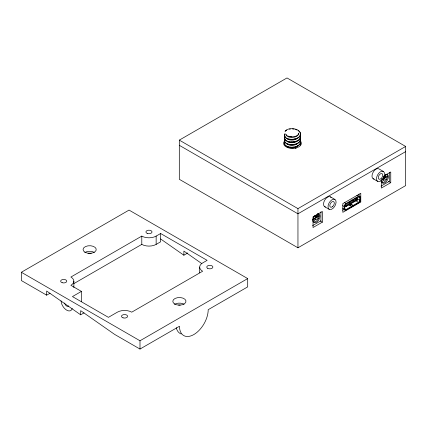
<?xml version="1.0" encoding="UTF-8"?>
<svg xmlns="http://www.w3.org/2000/svg" width="427" height="427" viewBox="0 0 427 427"><rect width="100%" height="100%" fill="white"/><g stroke="black" fill="none" stroke-linecap="round" stroke-linejoin="round"><path stroke-width="0.64" d="M352.899 205.563L352.899 206.182L346.046 210.137A2.541 1.468 -60 0 1 344.247 209.102L344.253 206.593A2.541 1.468 -60 0 1 346.046 203.487L358.504 196.297A2.541 1.468 -60 0 1 360.297 197.333L360.297 199.841A2.541 1.468 -60 0 1 358.499 202.948L352.99 206.129L352.99 205.51L358.504 202.329A1.777 1.025 -60 0 0 359.758 200.151L359.758 197.642A1.777 1.025 -60 0 0 358.504 196.916L346.046 204.106A1.777 1.025 -60 0 0 344.792 206.284L344.786 208.792A1.777 1.025 -60 0 0 346.046 209.518L352.899 205.563L350.77 204.389L350.514 205.649L350.514 204.538M346.452 206.353L345.822 206.711L345.101 206.519L345.101 205.067L346.585 205.691L357.063 199.644L357.073 198.768L355.953 197.898M346.585 206.273L346.612 205.494L346.164 205.755L346.164 206.166L346.612 205.91M350.199 205.841L350.199 205.222L350.77 204.939M350.337 205.761L350.337 205.141M350.439 204.426L350.386 205.649C349.82 203.562 352.067 204.341 352.99 205.51M350.578 204.965L350.578 204.346M350.946 205.056L350.962 204.346M351.037 205.003L351.037 204.384M357.153 200.172L357.073 198.768L345.822 205.264L345.822 206.711L357.18 200.162L357.18 199.34M358.979 195.972L358.979 194.104M360.778 201.982L360.778 193.276L342.828 203.636L342.828 212.342L360.778 201.982L359.433 201.202M386.072 174.269A4.948 2.856 -60 0 1 388.228 177.984A4.948 2.856 -60 0 1 384.065 183.156A4.948 2.856 -60 0 1 381.428 180.05L381.418 188.051L390.753 182.66L390.753 171.99L384.161 175.791M300.512 144.145L300.485 145.063L300.224 143.242M346.265 206.46L346.361 205.686M350.498 205.104L349.756 205.286L348.592 204.629M316.679 216.953L316.679 215.048L316.946 217.113L316.727 215.027L313.653 216.692M385.069 177.472L385.069 175.566L385.335 177.627L385.111 175.545L383.926 176.223L383.926 178.134L381.935 179.281M286.779 130L285.022 131.361A8.06 4.654 0 0 1 289.373 128.831L292.479 128.639A8.092 4.814 4.3 0 1 298.169 130.336A8.092 5.049 2 0 1 300.539 133.95A8.092 5.06 -1.7 0 1 298.185 137.574A8.092 4.836 -4.2 0 1 292.479 139.277M179.308 140.12L287.003 77.944L405.65 146.445L405.65 185.617L297.955 247.793L179.308 179.292L179.308 140.12L297.955 208.622L405.65 146.445M50.023 293.226L46.66 295.169L21.35 280.555L21.35 272.266L129.045 210.089L247.692 278.585L247.692 286.88L208.205 309.676A20.309 11.726 -60 0 1 193.847 334.549A20.309 11.726 -60 0 1 179.484 326.255L139.997 349.056L114.687 334.442L80.671 310.659L80.671 314.806L84.039 312.863M81.413 291.401L72.441 296.584L108.405 317.346L117.382 312.164A10.152 5.861 0 0 1 131.74 312.164L202.638 271.23A10.152 5.861 0 0 1 202.638 262.941L207.127 260.347L160.637 233.51L156.149 236.099A10.152 5.861 0 0 1 141.791 236.099L70.893 277.032A10.152 5.861 0 0 1 70.893 285.321L81.413 291.401L81.413 301.702M73.775 283.661L141.791 244.388A10.152 5.861 0 0 0 156.149 244.388L160.637 241.799L160.637 233.51M160.637 238.965L183.882 255.218L187.811 252.949M405.65 151.628L297.955 213.804L179.308 145.303M312.553 219.339L315.537 217.615L315.537 215.71L316.946 215.203M383.926 176.223L385.335 175.721M318.985 215.614L317.384 216.478L317.33 214.199M387.369 176.132L385.741 176.97L385.72 174.179M315.537 217.615L316.946 217.113M383.926 178.134L385.335 177.627M312.548 219.98C316.348 216.767 314.726 220.754 313.413 221.741M318.985 216.281L315.457 218.325L315.334 219.932L318.083 218.501L318.216 218.848M380.932 180.493C384.738 177.285 383.115 181.267 381.797 182.26M387.374 176.794L383.846 178.838L383.718 180.445L386.472 179.02L386.606 179.367M355.68 199.222L356.129 198.966L355.034 198.336M348.854 204.613L349.302 204.357M312.596 225.616L320.928 220.807L320.928 211.829M380.985 186.135L389.317 181.326L389.317 172.348M342.598 210.159L343.751 209.497M322.364 222.147L313.028 227.532L313.028 216.857L322.364 211.472L322.364 222.147L320.213 220.903M21.35 272.266L139.997 340.767L247.692 278.585M295.393 148.286L296.258 148.084M291.513 136.805L288.828 136.453M350.007 205.248L349.74 205.184M383.377 171.457A5.711 3.299 -60 0 0 376.619 177.451A5.711 3.299 -60 0 0 381.567 180.306A5.711 3.299 -60 0 0 383.377 171.457L378.888 168.868A5.711 3.299 -60 0 0 372.83 172.823A5.711 3.299 -60 0 0 374.015 179.02M388.597 181.416L390.753 182.66M373.177 178.758L377.665 181.352M356.839 195.336L358.504 196.297M358.146 196.714L359.758 197.642M356.166 198.08L359.758 200.151M355.424 200.551L358.504 202.329M351.8 199.991L353.433 200.936L353.433 200.519L352.985 200.775L351.896 200.146M348.752 202.377L349.846 203.006L349.846 202.59L349.398 202.852L348.304 202.222M344.381 202.526L346.046 203.487M330.423 196.847L334.912 199.441A5.711 3.299 -60 0 1 333.103 208.285A5.711 3.299 -60 0 1 328.155 205.43A5.711 3.299 -60 0 1 334.912 199.441M344.317 206.065L345.101 206.519M342.635 205.659L344.253 206.593M344.504 208.627L346.046 209.518M342.71 208.216L344.247 209.102M324.712 206.743L329.201 209.331M201.72 263.544L183.882 251.071L183.882 255.218M80.671 314.806L46.66 291.022L46.66 295.169M285.62 134.697L286.458 135.402M356.737 199.804L357.073 200.22M61.018 300.864L61.723 304.013L62.636 305.913A8.124 4.692 60 0 0 72.243 308.486M384.193 176.383L384.193 178.289M315.804 215.865L315.804 217.77M297.955 208.622L297.955 247.793M199.665 267.083L199.665 272.826M156.149 236.099L156.149 244.388M141.791 236.099L141.791 244.388M139.997 340.767L139.997 349.056M73.866 281.179L73.866 287.558M300.17 140.718A8.887 5.129 0 0 1 292.863 148.409A8.887 5.129 0 0 1 284.425 141.113M289.399 129.167A8.092 4.489 4.1 0 1 290.397 129.029M292.479 128.975A8.092 4.814 4.3 0 1 294.048 129.146M295.559 129.493A8.092 4.814 4.3 0 1 296.952 130.005M298.174 130.662A8.092 5.055 1.9 0 1 300.539 134.281A8.092 5.065 -1.7 0 1 298.179 137.9A8.092 4.836 -4.3 0 1 292.479 139.597A8.092 4.505 -4.2 0 1 286.773 138.561A8.092 4.27 -1.8 0 1 284.419 135.594A8.092 4.265 1.6 0 1 285.039 133.982M292.479 139.277A8.092 4.51 -4.2 0 1 286.768 138.236A8.092 4.27 -1.8 0 1 284.419 135.268A8.092 4.265 1.6 0 1 285.039 133.651M299.919 134.969A8.092 5.06 1.9 0 1 300.539 136.912A8.092 5.06 -1.8 0 1 298.179 140.536A8.092 4.83 -4.3 0 1 292.479 142.228A8.092 4.5 -4.2 0 1 286.773 141.193A8.092 4.265 -1.7 0 1 284.419 138.231A8.092 4.265 1.6 0 1 285.033 136.613M300.378 135.594A8.092 5.055 1.9 0 1 300.539 136.581A8.092 5.06 -1.8 0 1 298.185 140.205A8.092 4.83 -4.3 0 1 292.479 141.903A8.092 4.5 -4.1 0 1 286.773 140.862A8.092 4.265 -1.7 0 1 284.419 137.9A8.092 4.265 1.7 0 1 285.033 136.282M299.925 137.601A8.092 5.06 1.9 0 1 300.539 139.544A8.092 5.06 -1.8 0 1 298.179 143.168A8.092 4.83 -4.3 0 1 292.479 144.86A8.092 4.5 -4.2 0 1 286.779 143.824A8.092 4.265 -1.7 0 1 284.419 140.862A8.092 4.265 1.7 0 1 285.033 139.245M300.384 138.225A8.092 5.06 1.8 0 1 300.539 139.218A8.092 5.06 -1.9 0 1 298.179 142.837A8.092 4.825 -4.3 0 1 292.479 144.529A8.092 4.494 -4.1 0 1 286.779 143.493A8.092 4.265 -1.6 0 1 284.419 140.531A8.092 4.265 1.7 0 1 285.033 138.914M299.925 140.232A8.092 5.06 1.8 0 1 300.539 142.175A8.092 5.06 -1.8 0 1 298.179 145.799A8.092 4.825 -4.3 0 1 292.479 147.491A8.092 4.5 -4.2 0 1 286.779 146.456A8.092 4.265 -1.7 0 1 284.419 143.493A8.092 4.265 1.7 0 1 284.574 142.666M300.384 140.862A8.092 5.06 1.8 0 1 300.539 141.849A8.092 5.06 -1.8 0 1 298.179 145.468A8.092 4.83 -4.3 0 1 292.479 147.16A8.092 4.5 -4.2 0 1 286.779 146.125A8.092 4.265 -1.7 0 1 284.419 143.162A8.092 4.265 1.6 0 1 285.033 141.55M300.384 143.493A8.092 5.055 1.9 0 1 300.539 144.481M290.061 147.192A6.357 3.491 -5.3 0 0 292.479 147.304A6.357 3.822 -5.5 0 0 293.696 147.155M290.061 144.556A6.357 3.491 -5.3 0 0 292.479 144.673A6.357 3.822 -5.5 0 0 293.696 144.523M292.479 142.036A6.357 3.491 -5.3 0 1 291.257 142.052M294.897 141.599A6.357 3.822 -5.5 0 1 293.696 141.892M294.897 138.962A6.357 3.822 -5.5 0 1 293.696 139.255M287.232 135.567A6.357 3.261 -2.1 0 1 286.645 135.017M288.011 136.037A6.357 3.491 -5.3 0 0 292.479 136.773A6.314 3.629 -0.1 0 0 298.793 133.128A6.357 4.056 -2.4 0 1 296.941 136.037A6.357 3.822 -5.5 0 1 292.479 137.43A6.357 3.491 -5.3 0 1 288.011 136.693A6.357 3.261 -2.1 0 1 286.165 134.446M287.083 146.418A6.314 3.646 0 0 0 289.442 147.726L292.479 147.961A6.357 3.822 -5.5 0 0 296.941 146.562A6.357 4.056 -2.4 0 0 298.313 145.217M286.645 143.573A6.357 3.261 -2.1 0 0 288.011 144.588A6.357 3.491 -5.3 0 0 292.479 145.329A6.357 3.822 -5.5 0 0 296.941 143.931A6.357 4.056 -2.4 0 0 297.72 143.307M287.232 141.492A6.357 3.261 -2.1 0 0 288.011 141.956A6.357 3.491 -5.3 0 0 292.479 142.698A6.357 3.822 -5.5 0 0 296.941 141.3A6.357 4.056 -2.4 0 0 297.72 140.675M286.645 138.305A6.357 3.261 -2.1 0 0 288.011 139.325A6.357 3.491 -5.3 0 0 292.479 140.067A6.357 3.822 -5.5 0 0 296.941 138.668A6.357 4.056 -2.4 0 0 297.72 138.044M386.152 174.259A4.569 2.637 -60 0 1 385.912 180.461A4.569 2.637 -60 0 1 381.023 181.064M317.768 213.746A4.569 2.637 -60 0 1 317.747 219.633A4.569 2.637 -60 0 1 312.81 221.042M317.683 213.756A4.948 2.856 -60 0 1 319.412 218.773A4.948 2.856 -60 0 1 313.941 222.488A4.948 2.856 -60 0 1 314.736 215.752M178.539 305.091A3.299 1.905 0 0 1 180.247 305.091M87.999 253.467A3.299 1.905 0 0 1 91.298 253.467M174.728 304.237A6.602 3.811 0 0 1 184.064 304.237M84.984 252.421A6.602 3.811 0 0 1 94.314 252.421M181.144 333.973A20.309 11.726 -60 0 1 176.271 327.733M68.56 305.887A3.048 1.756 60 0 1 66.415 305.871A3.048 1.756 60 0 1 64.616 303.01M325.55 206.999A5.711 3.299 -60 0 1 324.712 200.146A5.711 3.299 -60 0 1 331.069 197.445M207.666 268.327A3.048 1.756 0 0 0 212.763 267.537A3.048 1.756 0 0 0 209.033 265.386A3.048 1.756 0 0 0 207.666 268.327M62.187 282.701A3.048 1.756 0 0 0 66.756 281.179A3.048 1.756 0 0 0 62.187 279.653A3.048 1.756 0 0 0 62.187 282.701M174.728 304.029A6.602 3.811 0 0 0 185.772 302.321A6.602 3.811 0 0 0 177.685 297.651A6.602 3.811 0 0 0 174.728 304.029M84.984 252.213A6.602 3.811 0 0 0 96.022 250.505A6.602 3.811 0 0 0 87.941 245.84A6.602 3.811 0 0 0 84.984 252.213M147.448 233.478A3.048 1.756 0 0 0 152.017 231.952A3.048 1.756 0 0 0 147.448 230.431A3.048 1.756 0 0 0 147.448 233.478M123.035 317.832A3.048 1.756 0 0 0 127.604 316.311A3.048 1.756 0 0 0 123.035 314.784A3.048 1.756 0 0 0 123.035 317.832M381.103 178.571A3.17 1.831 -60 0 0 382.106 173.656A3.17 1.831 -60 0 0 378.354 176.986A3.17 1.831 -60 0 0 381.103 178.571M332.638 206.551A3.17 1.831 -60 0 0 333.642 201.635A3.17 1.831 -60 0 0 329.89 204.965A3.17 1.831 -60 0 0 332.638 206.551"/></g></svg>
